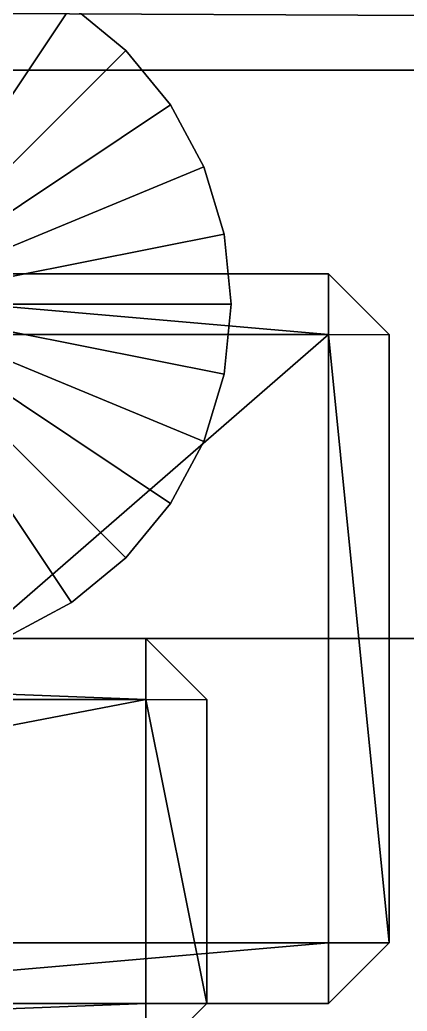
# Model space of a CAD drawing. Header units: millimetres. Extents: x -18 to 4450, y -985 to 970.
# Drawn here: x 1384.3 to 1447.9, y 498.8 to 661.8 of the extents above; entities that cross this region are included whole.
import ezdxf

# ---------------------------------------------------------------- set-up
doc = ezdxf.new("R2010")
doc.units = ezdxf.units.MM
for name, color, linetype in [('body__floor_pan', 40, 'CONTINUOUS'), ('chassis__cab_body_mount_stand_4', 251, 'CONTINUOUS'), ('chassis__right_body_mount_outrigger_2', 251, 'CONTINUOUS'), ('chassis__right_body_mount_rubber_biscuit_2', 250, 'CONTINUOUS'), ('hard_top__white_hardtop_crowned_roof_skin', 7, 'CONTINUOUS'), ('hard_top__white_hardtop_roof', 7, 'CONTINUOUS'), ('interior__right_front_floor_mat', 250, 'CONTINUOUS')]:
    doc.layers.add(name, color=color, linetype=linetype)

msp = doc.modelspace()

# ---------------------------------------------------------------- linework, layer by layer
at = {"layer": 'body__floor_pan'}
for points in [[(901.549995, 665.000021, 626.550019), (901.549995, 653.450012, 615.00001), (3428.450108, 653.450012, 615.00001)], [(901.549995, 665.000021, 626.550019), (3428.450108, 653.450012, 615.00001), (3428.450108, 665.000021, 626.550019)], [(901.549995, 665.000021, 658.450007), (901.549995, 653.450012, 670.000017), (3428.450108, 653.450012, 670.000017)], [(901.549995, 665.000021, 658.450007), (3428.450108, 653.450012, 670.000017), (3428.450108, 665.000021, 658.450007)], [(901.549995, -653.450012, 670.000017), (3428.450108, -653.450012, 670.000017), (3428.450108, 653.450012, 670.000017)], [(901.549995, -653.450012, 670.000017), (3428.450108, 653.450012, 670.000017), (901.549995, 653.450012, 670.000017)], [(901.549995, -653.450012, 615.00001), (901.549995, 653.450012, 615.00001), (3428.450108, 653.450012, 615.00001)], [(901.549995, -653.450012, 615.00001), (3428.450108, 653.450012, 615.00001), (3428.450108, -653.450012, 615.00001)]]:
    msp.add_3dface(points, dxfattribs=at)
at = {"layer": 'chassis__cab_body_mount_stand_4'}
for points in [[(1320.000052, 620.000005, 509.99999), (1320.000052, 620.000005, 541.999996), (1434.999943, 620.000005, 541.999996)], [(1320.000052, 620.000005, 509.99999), (1434.999943, 620.000005, 541.999996), (1434.999943, 620.000005, 509.99999)], [(1320.000052, 620.000005, 509.99999), (1320.000052, 610.000014, 500), (1434.999943, 610.000014, 500)], [(1320.000052, 620.000005, 509.99999), (1434.999943, 610.000014, 500), (1434.999943, 620.000005, 509.99999)], [(1320.000052, 620.000005, 541.999996), (1320.000052, 610.000014, 551.999986), (1434.999943, 610.000014, 551.999986)], [(1320.000052, 620.000005, 541.999996), (1434.999943, 610.000014, 551.999986), (1434.999943, 620.000005, 541.999996)], [(1445.000052, 610.000014, 509.99999), (1434.999943, 620.000005, 509.99999), (1434.999943, 620.000005, 541.999996)], [(1445.000052, 610.000014, 509.99999), (1434.999943, 620.000005, 541.999996), (1445.000052, 610.000014, 541.999996)], [(1445.000052, 610.000014, 509.99999), (1434.999943, 620.000005, 509.99999), (1434.999943, 610.000014, 500)], [(1445.000052, 610.000014, 541.999996), (1434.999943, 620.000005, 541.999996), (1434.999943, 610.000014, 551.999986)], [(1320.000052, 509.99999, 551.999986), (1434.999943, 509.99999, 551.999986), (1434.999943, 610.000014, 551.999986)], [(1320.000052, 509.99999, 551.999986), (1434.999943, 610.000014, 551.999986), (1320.000052, 610.000014, 551.999986)], [(1320.000052, 509.99999, 500), (1320.000052, 610.000014, 500), (1434.999943, 610.000014, 500)], [(1320.000052, 509.99999, 500), (1434.999943, 610.000014, 500), (1434.999943, 509.99999, 500)], [(1445.000052, 509.99999, 509.99999), (1434.999943, 509.99999, 500), (1434.999943, 610.000014, 500)], [(1445.000052, 509.99999, 509.99999), (1434.999943, 610.000014, 500), (1445.000052, 610.000014, 509.99999)], [(1445.000052, 509.99999, 541.999996), (1434.999943, 509.99999, 551.999986), (1434.999943, 610.000014, 551.999986)], [(1445.000052, 509.99999, 541.999996), (1434.999943, 610.000014, 551.999986), (1445.000052, 610.000014, 541.999996)], [(1445.000052, 509.99999, 509.99999), (1445.000052, 610.000014, 509.99999), (1445.000052, 610.000014, 541.999996)], [(1445.000052, 509.99999, 509.99999), (1445.000052, 610.000014, 541.999996), (1445.000052, 509.99999, 541.999996)], [(1320.000052, 500, 509.99999), (1320.000052, 509.99999, 500), (1434.999943, 509.99999, 500)], [(1320.000052, 500, 509.99999), (1434.999943, 509.99999, 500), (1434.999943, 500, 509.99999)], [(1320.000052, 500, 541.999996), (1320.000052, 509.99999, 551.999986), (1434.999943, 509.99999, 551.999986)], [(1320.000052, 500, 541.999996), (1434.999943, 509.99999, 551.999986), (1434.999943, 500, 541.999996)], [(1445.000052, 509.99999, 509.99999), (1434.999943, 500, 509.99999), (1434.999943, 500, 541.999996)], [(1445.000052, 509.99999, 509.99999), (1434.999943, 500, 541.999996), (1445.000052, 509.99999, 541.999996)], [(1445.000052, 509.99999, 509.99999), (1434.999943, 500, 509.99999), (1434.999943, 509.99999, 500)], [(1445.000052, 509.99999, 541.999996), (1434.999943, 500, 541.999996), (1434.999943, 509.99999, 551.999986)], [(1320.000052, 500, 509.99999), (1434.999943, 500, 509.99999), (1434.999943, 500, 541.999996)], [(1320.000052, 500, 509.99999), (1434.999943, 500, 541.999996), (1320.000052, 500, 541.999996)]]:
    msp.add_3dface(points, dxfattribs=at)
at = {"layer": 'chassis__right_body_mount_outrigger_2'}
for points in [[(1144.999981, 560.000002, 535.000026), (1144.999981, 560.000002, 569.999993), (1404.999971, 560.000002, 569.999993)], [(1144.999981, 560.000002, 535.000026), (1404.999971, 560.000002, 569.999993), (1404.999971, 560.000002, 535.000026)], [(1144.999981, 560.000002, 535.000026), (1144.999981, 550.000012, 524.999976), (1404.999971, 550.000012, 524.999976)], [(1144.999981, 560.000002, 535.000026), (1404.999971, 550.000012, 524.999976), (1404.999971, 560.000002, 535.000026)], [(1144.999981, 560.000002, 569.999993), (1144.999981, 550.000012, 579.999983), (1404.999971, 550.000012, 579.999983)], [(1144.999981, 560.000002, 569.999993), (1404.999971, 550.000012, 579.999983), (1404.999971, 560.000002, 569.999993)], [(1414.999962, 550.000012, 535.000026), (1404.999971, 560.000002, 535.000026), (1404.999971, 560.000002, 569.999993)], [(1414.999962, 550.000012, 535.000026), (1404.999971, 560.000002, 569.999993), (1414.999962, 550.000012, 569.999993)], [(1414.999962, 550.000012, 535.000026), (1404.999971, 560.000002, 535.000026), (1404.999971, 550.000012, 524.999976)], [(1414.999962, 550.000012, 569.999993), (1404.999971, 560.000002, 569.999993), (1404.999971, 550.000012, 579.999983)], [(1144.999981, 500, 579.999983), (1404.999971, 500, 579.999983), (1404.999971, 550.000012, 579.999983)], [(1144.999981, 500, 579.999983), (1404.999971, 550.000012, 579.999983), (1144.999981, 550.000012, 579.999983)], [(1144.999981, 500, 524.999976), (1144.999981, 550.000012, 524.999976), (1404.999971, 550.000012, 524.999976)], [(1144.999981, 500, 524.999976), (1404.999971, 550.000012, 524.999976), (1404.999971, 500, 524.999976)], [(1414.999962, 500, 535.000026), (1404.999971, 500, 524.999976), (1404.999971, 550.000012, 524.999976)], [(1414.999962, 500, 535.000026), (1404.999971, 550.000012, 524.999976), (1414.999962, 550.000012, 535.000026)], [(1414.999962, 500, 569.999993), (1404.999971, 500, 579.999983), (1404.999971, 550.000012, 579.999983)], [(1414.999962, 500, 569.999993), (1404.999971, 550.000012, 579.999983), (1414.999962, 550.000012, 569.999993)], [(1414.999962, 500, 535.000026), (1414.999962, 550.000012, 535.000026), (1414.999962, 550.000012, 569.999993)], [(1414.999962, 500, 535.000026), (1414.999962, 550.000012, 569.999993), (1414.999962, 500, 569.999993)], [(1144.999981, 490.00001, 535.000026), (1144.999981, 500, 524.999976), (1404.999971, 500, 524.999976)], [(1144.999981, 490.00001, 535.000026), (1404.999971, 500, 524.999976), (1404.999971, 490.00001, 535.000026)], [(1144.999981, 490.00001, 569.999993), (1144.999981, 500, 579.999983), (1404.999971, 500, 579.999983)], [(1144.999981, 490.00001, 569.999993), (1404.999971, 500, 579.999983), (1404.999971, 490.00001, 569.999993)], [(1414.999962, 500, 535.000026), (1404.999971, 490.00001, 535.000026), (1404.999971, 490.00001, 569.999993)], [(1414.999962, 500, 535.000026), (1404.999971, 490.00001, 569.999993), (1414.999962, 500, 569.999993)], [(1414.999962, 500, 535.000026), (1404.999971, 490.00001, 535.000026), (1404.999971, 500, 524.999976)], [(1414.999962, 500, 569.999993), (1404.999971, 490.00001, 569.999993), (1404.999971, 500, 579.999983)]]:
    msp.add_3dface(points, dxfattribs=at)
at = {"layer": 'chassis__right_body_mount_rubber_biscuit_2'}
for points in [[(1360.000014, 615.00001, 588.999987), (1382.578373, 669.508874, 588.999987), (1392.778635, 664.056718, 588.999987)], [(1360.000014, 615.00001, 630.999982), (1392.778635, 664.056718, 630.999982), (1382.578373, 669.508874, 630.999982)], [(1360.000014, 615.00001, 588.999987), (1392.778635, 664.056718, 588.999987), (1401.719332, 656.719327, 588.999987)], [(1360.000014, 615.00001, 630.999982), (1401.719332, 656.719327, 630.999982), (1392.778635, 664.056718, 630.999982)], [(1401.719332, 656.719327, 588.999987), (1401.719332, 656.719327, 630.999982), (1392.778635, 664.056718, 630.999982)], [(1401.719332, 656.719327, 588.999987), (1392.778635, 664.056718, 630.999982), (1392.778635, 664.056718, 588.999987)], [(1360.000014, 615.00001, 588.999987), (1401.719332, 656.719327, 588.999987), (1409.056664, 647.77863, 588.999987)], [(1360.000014, 615.00001, 630.999982), (1409.056664, 647.77863, 630.999982), (1401.719332, 656.719327, 630.999982)], [(1409.056664, 647.77863, 588.999987), (1409.056664, 647.77863, 630.999982), (1401.719332, 656.719327, 630.999982)], [(1409.056664, 647.77863, 588.999987), (1401.719332, 656.719327, 630.999982), (1401.719332, 656.719327, 588.999987)], [(1360.000014, 615.00001, 588.999987), (1409.056664, 647.77863, 588.999987), (1414.508939, 637.578309, 588.999987)], [(1360.000014, 615.00001, 630.999982), (1414.508939, 637.578309, 630.999982), (1409.056664, 647.77863, 630.999982)], [(1414.508939, 637.578309, 588.999987), (1414.508939, 637.578309, 630.999982), (1409.056664, 647.77863, 630.999982)], [(1414.508939, 637.578309, 588.999987), (1409.056664, 647.77863, 630.999982), (1409.056664, 647.77863, 588.999987)], [(1360.000014, 615.00001, 588.999987), (1414.508939, 637.578309, 588.999987), (1417.866349, 626.510322, 588.999987)], [(1360.000014, 615.00001, 630.999982), (1417.866349, 626.510322, 630.999982), (1414.508939, 637.578309, 630.999982)], [(1417.866349, 626.510322, 588.999987), (1417.866349, 626.510322, 630.999982), (1414.508939, 637.578309, 630.999982)], [(1417.866349, 626.510322, 588.999987), (1414.508939, 637.578309, 630.999982), (1414.508939, 637.578309, 588.999987)], [(1360.000014, 615.00001, 588.999987), (1417.866349, 626.510322, 588.999987), (1419.00003, 615.00001, 588.999987)], [(1360.000014, 615.00001, 630.999982), (1419.00003, 615.00001, 630.999982), (1417.866349, 626.510322, 630.999982)], [(1419.00003, 615.00001, 588.999987), (1419.00003, 615.00001, 630.999982), (1417.866349, 626.510322, 630.999982)], [(1419.00003, 615.00001, 588.999987), (1417.866349, 626.510322, 630.999982), (1417.866349, 626.510322, 588.999987)], [(1360.000014, 615.00001, 588.999987), (1392.778635, 565.943301, 588.999987), (1382.578373, 560.491085, 588.999987)], [(1360.000014, 615.00001, 630.999982), (1382.578373, 560.491085, 630.999982), (1392.778635, 565.943301, 630.999982)], [(1360.000014, 615.00001, 588.999987), (1401.719332, 573.280692, 588.999987), (1392.778635, 565.943301, 588.999987)], [(1360.000014, 615.00001, 630.999982), (1392.778635, 565.943301, 630.999982), (1401.719332, 573.280692, 630.999982)], [(1360.000014, 615.00001, 588.999987), (1409.056664, 582.221329, 588.999987), (1401.719332, 573.280692, 588.999987)], [(1360.000014, 615.00001, 630.999982), (1401.719332, 573.280692, 630.999982), (1409.056664, 582.221329, 630.999982)], [(1360.000014, 615.00001, 588.999987), (1414.508939, 592.421651, 588.999987), (1409.056664, 582.221329, 588.999987)], [(1360.000014, 615.00001, 630.999982), (1409.056664, 582.221329, 630.999982), (1414.508939, 592.421651, 630.999982)], [(1360.000014, 615.00001, 588.999987), (1417.866349, 603.489697, 588.999987), (1414.508939, 592.421651, 588.999987)], [(1360.000014, 615.00001, 630.999982), (1414.508939, 592.421651, 630.999982), (1417.866349, 603.489697, 630.999982)], [(1360.000014, 615.00001, 588.999987), (1419.00003, 615.00001, 588.999987), (1417.866349, 603.489697, 588.999987)], [(1360.000014, 615.00001, 630.999982), (1417.866349, 603.489697, 630.999982), (1419.00003, 615.00001, 630.999982)], [(1417.866349, 603.489697, 588.999987), (1417.866349, 603.489697, 630.999982), (1419.00003, 615.00001, 630.999982)], [(1417.866349, 603.489697, 588.999987), (1419.00003, 615.00001, 630.999982), (1419.00003, 615.00001, 588.999987)], [(1414.508939, 592.421651, 588.999987), (1414.508939, 592.421651, 630.999982), (1417.866349, 603.489697, 630.999982)], [(1414.508939, 592.421651, 588.999987), (1417.866349, 603.489697, 630.999982), (1417.866349, 603.489697, 588.999987)], [(1409.056664, 582.221329, 588.999987), (1409.056664, 582.221329, 630.999982), (1414.508939, 592.421651, 630.999982)], [(1409.056664, 582.221329, 588.999987), (1414.508939, 592.421651, 630.999982), (1414.508939, 592.421651, 588.999987)], [(1401.719332, 573.280692, 588.999987), (1401.719332, 573.280692, 630.999982), (1409.056664, 582.221329, 630.999982)], [(1401.719332, 573.280692, 588.999987), (1409.056664, 582.221329, 630.999982), (1409.056664, 582.221329, 588.999987)], [(1392.778635, 565.943301, 588.999987), (1392.778635, 565.943301, 630.999982), (1401.719332, 573.280692, 630.999982)], [(1392.778635, 565.943301, 588.999987), (1401.719332, 573.280692, 630.999982), (1401.719332, 573.280692, 588.999987)], [(1382.578373, 560.491085, 588.999987), (1382.578373, 560.491085, 630.999982), (1392.778635, 565.943301, 630.999982)], [(1382.578373, 560.491085, 588.999987), (1392.778635, 565.943301, 630.999982), (1392.778635, 565.943301, 588.999987)]]:
    msp.add_3dface(points, dxfattribs=at)
at = {"layer": 'hard_top__white_hardtop_crowned_roof_skin'}
for points in [[(1125, 0, 1932.000041), (3440.000057, 0, 1942.000031), (3440.000057, 759.99999, 1896.000028)], [(1125, 0, 1932.000041), (3440.000057, 759.99999, 1896.000028), (1125, 759.99999, 1886.000037)], [(1125, 0, 1906.000018), (1125, 759.99999, 1860.000014), (3440.000057, 759.99999, 1870.000005)], [(1125, 0, 1906.000018), (3440.000057, 759.99999, 1870.000005), (3440.000057, 0, 1916.000009)]]:
    msp.add_3dface(points, dxfattribs=at)
at = {"layer": 'hard_top__white_hardtop_roof'}
for points in [[(1222.180009, -757.82001, 1896.000028), (3487.81991, -757.82001, 1896.000028), (3487.81991, 757.82001, 1896.000028)], [(1222.180009, -757.82001, 1896.000028), (3487.81991, 757.82001, 1896.000028), (1222.180009, 757.82001, 1896.000028)], [(1222.180009, -757.82001, 1838.000059), (1222.180009, 757.82001, 1838.000059), (3487.81991, 757.82001, 1838.000059)], [(1222.180009, -757.82001, 1838.000059), (3487.81991, 757.82001, 1838.000059), (3487.81991, -757.82001, 1838.000059)]]:
    msp.add_3dface(points, dxfattribs=at)
at = {"layer": 'interior__right_front_floor_mat'}
for points in [[(1350.000024, 560.000002, 722.99999), (1350.000024, 560.000002, 745.000005), (2109.999895, 560.000002, 745.000005)], [(1350.000024, 560.000002, 722.99999), (2109.999895, 560.000002, 745.000005), (2109.999895, 560.000002, 722.99999)], [(1350.000024, 59.999999, 745.000005), (2109.999895, 59.999999, 745.000005), (2109.999895, 560.000002, 745.000005)], [(1350.000024, 59.999999, 745.000005), (2109.999895, 560.000002, 745.000005), (1350.000024, 560.000002, 745.000005)], [(1350.000024, 59.999999, 722.99999), (1350.000024, 560.000002, 722.99999), (2109.999895, 560.000002, 722.99999)], [(1350.000024, 59.999999, 722.99999), (2109.999895, 560.000002, 722.99999), (2109.999895, 59.999999, 722.99999)]]:
    msp.add_3dface(points, dxfattribs=at)

doc.saveas('drawing.dxf')
